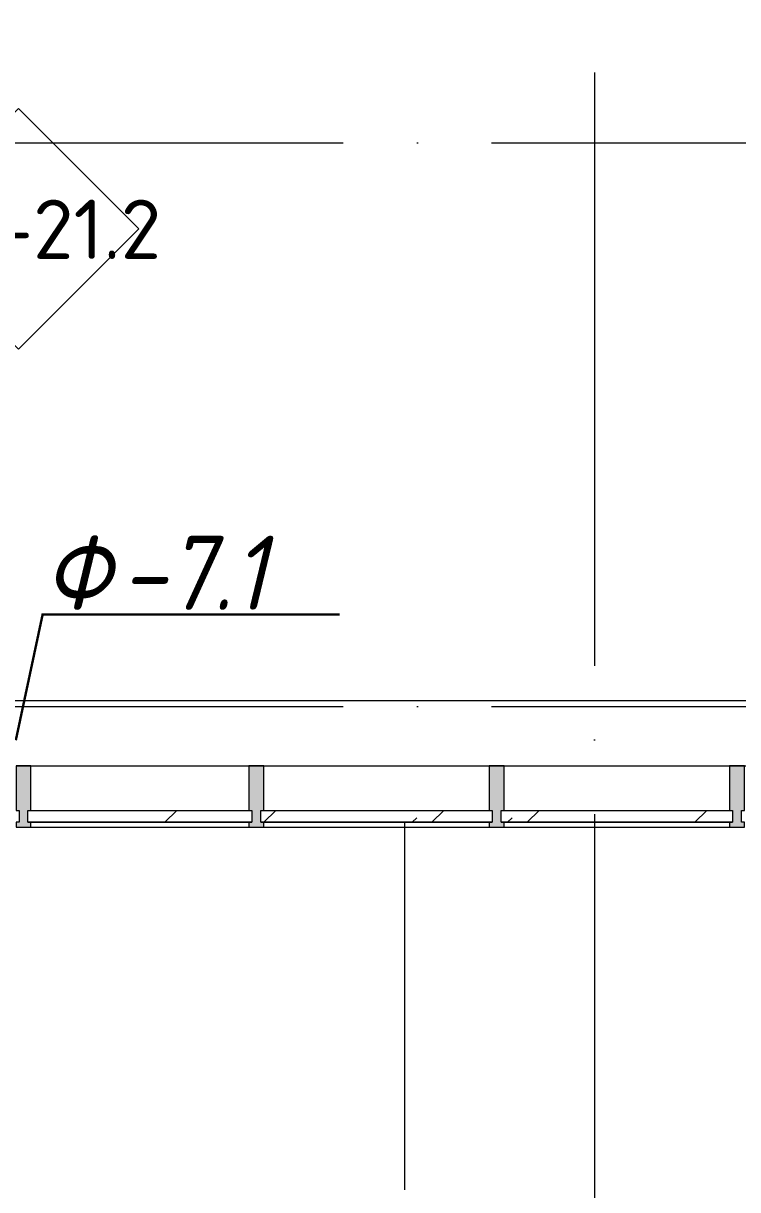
# Model space of a CAD drawing. Header units: millimetres. Extents: x -592259 to 288321, y -552984 to 293768.
# Drawn here: x 88162 to 90570, y 24796 to 28728 of the extents above; entities that cross this region are included whole.
import ezdxf

# ---------------------------------------------------------------- set-up
doc = ezdxf.new("R2010")
doc.units = ezdxf.units.MM
doc.linetypes.add('ADSK_Линия сетки', pattern=[2500, 2000, -250, 0, -250])
for name, color, linetype, lineweight in [('2)Фархверки', 40, 'Continuous', 30), ('A-FLOR-____-OTLN', 250, 'Continuous', 9), ('A-GLAZ-____-MCUT', 250, 'Continuous', 9), ('A-GLAZ-____-OTLN', 250, 'Continuous', 5), ('A-GLAZ-CWMG-MCUT', 250, 'Continuous', 9), ('A-GLAZ-CWMG-OTLN', 250, 'Continuous', 5), ('A-WALL-____-IDEN', 250, 'Continuous', 9), ('S-GRID-____-OTLN', 250, 'Continuous', 9)]:
    doc.layers.add(name, color=color, linetype=linetype, lineweight=lineweight)
doc.styles.add('ISOCPEUR_2', font='isocpeur.ttf', dxfattribs={"height": 160})
doc.styles.add('ISOCPEUR_I', font='isocpeui.ttf', dxfattribs={"width": 0.9, "height": 12.5})

# ---------------------------------------------------------------- blocks, each defined once
blk = doc.blocks.new('Прямоугольный импост - Импост структурный с накладкой - 190мм-21718785-АР1_Маркировочный план 1 этажа С2и3')
at = {"layer": 'A-GLAZ-CWMG-OTLN'}
blk.add_hatch(color=50, dxfattribs=at).paths.add_polyline_path([(-50, 17), (-50, 0), (-40, 0), (-40, -40), (-50, -40.1), (-50, -190), (0, -190), (0, -40), (-10, -40), (-10, 0), (0, 0), (0, 17), (-40, 17)])
at = {"layer": 'A-GLAZ-CWMG-MCUT', "lineweight": 5}
for p, q in [((0, 17), (-50, 17)), ((-50, 17), (-50, 0)), ((-50, 0), (-40, 0)), ((-40, 0), (-40, -40)), ((-10, -40), (-10, 0)), ((-10, 0), (0, 0)), ((0, 0), (0, 17)), ((-40, -40), (-50, -40)), ((-50, -40), (-50, -190)), ((0, -40), (-10, -40)), ((0, -190), (0, -40)), ((-50, -190), (0, -190))]:
    blk.add_line(p, q, dxfattribs=at)
blk = doc.blocks.new('PNS_Панель прямоугольная2 - Нр_Стекло - 40мм-36086606-АР1_Маркировочный план 1 этажа С2и3')
at = {"layer": 'A-GLAZ-____-OTLN'}
h = blk.add_hatch(dxfattribs=at)
h.set_pattern_fill('FP_118', color=256, style=0, pattern_type=2)
h.set_pattern_definition([(45, (-76367.47, -25935), (-282.8427, 282.8427), [200, -600]), (45, (-76567.47, -26035), (-282.8427, 282.8427), [600, -200]), (45, (-76167.47, -26135), (-282.8427, 282.8427), [200, -600])])
h.paths.add_polyline_path([(129.7, 0), (377.5, 0), (377.5, 40), (-377.5, 40), (-377.5, 0), (-367.5, 0)])
at = {"layer": 'A-GLAZ-____-MCUT', "lineweight": 5}
for p, q in [((-367.5, 40), (367.5, 40)), ((367.5, 0), (-367.5, 0))]:
    blk.add_line(p, q, dxfattribs=at)
at = {"layer": 'A-GLAZ-____-OTLN'}
blk.add_line((-377.5, 0), (377.5, 0), dxfattribs=at)
blk = doc.blocks.new('PNS_Панель прямоугольная2 - Нр_Стекло - 40мм-36085574-АР1_Маркировочный план 1 этажа С2и3')
at = {"layer": 'A-GLAZ-____-OTLN'}
h = blk.add_hatch(dxfattribs=at)
h.set_pattern_fill('FP_119', color=256, style=0, pattern_type=2)
h.set_pattern_definition([(45, (-77164.96, -25935), (-282.8427, 282.8427), [200, -600]), (45, (-77364.96, -26035), (-282.8427, 282.8427), [600, -200]), (45, (-76964.96, -26135), (-282.8427, 282.8427), [200, -600])])
h.paths.add_polyline_path([(15.7, 0), (390, 0), (390, 40), (-390, 40), (-390, 0), (-380, 0)])
at = {"layer": 'A-GLAZ-____-MCUT', "lineweight": 5}
for p, q in [((-380, 40), (380, 40)), ((380, 0), (-380, 0))]:
    blk.add_line(p, q, dxfattribs=at)
at = {"layer": 'A-GLAZ-____-OTLN'}
blk.add_line((-390, 0), (390, 0), dxfattribs=at)
blk = doc.blocks.new('PNS_Панель прямоугольная2 - Нр_Стекло - 40мм-V94-АР1_Маркировочный план 1 этажа С2и3')
at = {"layer": 'A-GLAZ-____-OTLN'}
h = blk.add_hatch(dxfattribs=at)
h.set_pattern_fill('FP_120', color=256, style=0, pattern_type=2)
h.set_pattern_definition([(45, (-77974.96, -25935), (-282.8427, 282.8427), [200, -600]), (45, (-78174.96, -26035), (-282.8427, 282.8427), [600, -200]), (45, (-77774.96, -26135), (-282.8427, 282.8427), [200, -600])])
h.paths.add_polyline_path([(-390, 0), (390, 0), (390, 40), (-390, 40)])
at = {"layer": 'A-GLAZ-____-MCUT', "lineweight": 5}
for p, q in [((-380, 40), (380, 40)), ((380, 0), (-380, 0))]:
    blk.add_line(p, q, dxfattribs=at)
at = {"layer": 'A-GLAZ-____-OTLN'}
blk.add_line((-390, 0), (390, 0), dxfattribs=at)
blk = doc.blocks.new('Прямоугольный импост - Импост структурный с накладкой - 190мм-36086501-АР1_Маркировочный план 1 этажа С2и3')
at = {"layer": 'A-GLAZ-CWMG-OTLN'}
for p, q in [((75900, 26225), (76635, 26225)), ((75900, 26018), (76635, 26018))]:
    blk.add_line(p, q, dxfattribs=at)
blk = doc.blocks.new('Прямоугольный импост - Импост структурный с накладкой - 190мм-36086511-АР1_Маркировочный план 1 этажа С2и3')
at = {"layer": 'A-GLAZ-CWMG-OTLN'}
for p, q in [((76685, 26225), (77445, 26225)), ((76685, 26018), (77445, 26018))]:
    blk.add_line(p, q, dxfattribs=at)
blk = doc.blocks.new('Прямоугольный импост - Импост структурный с накладкой - 190мм-21718787-АР1_Маркировочный план 1 этажа С2и3')
at = {"layer": 'A-GLAZ-CWMG-OTLN'}
blk.add_hatch(color=50, dxfattribs=at).paths.add_polyline_path([(25, -40), (25, -190), (-25, -190), (-25, -40), (-15, -40), (-15, 0), (-25, 0), (-25, 17), (25, 17), (25, 0), (15, 0), (15, -40)])
at = {"layer": 'A-GLAZ-CWMG-MCUT', "lineweight": 5}
for p, q in [((-25, 0), (-25, 17)), ((-25, 17), (25, 17)), ((-15, 0), (-25, 0)), ((-15, -40), (-15, 0)), ((25, 0), (15, 0)), ((15, 0), (15, -40)), ((25, 17), (25, 0)), ((-25, -190), (-25, -40)), ((-25, -40), (-15, -40)), ((15, -40), (25, -40)), ((25, -40), (25, -190)), ((25, -190), (-25, -190))]:
    blk.add_line(p, q, dxfattribs=at)
blk = doc.blocks.new('ADSK_Марка_Стена - Экземпляр_ADSK_Позиция-30564885-АР1_Маркировочный план 1 этажа С2и3')
at = {"layer": 'A-WALL-____-IDEN'}
for p, q in [((-0.156, 4.37), (-4.213, 0.312)), ((3.901, 0.312), (-0.156, 4.37)), ((-4.213, 0.312), (-0.156, -3.745)), ((-0.156, -3.745), (3.901, 0.312))]:
    blk.add_line(p, q, dxfattribs=at)

msp = doc.modelspace()

# ---------------------------------------------------------------- linework, layer by layer
at = {"layer": '2)Фархверки'}
for p, q in [((88136.8515, 26311.7273), (88227.5454, 26738.8368)), ((88227.5454, 26735.693), (89227.5454, 26735.693))]:
    msp.add_line(p, q, dxfattribs=at)
at = {"layer": 'A-FLOR-____-OTLN', "color": 18, "lineweight": 5, "true_color": 0x000000}
for p, q in [((88025.4138, 26444.9994), (92177.8919, 26444.9994)), ((88137.8919, 26225.0597), (92187.8919, 26225.0597))]:
    msp.add_line(p, q, dxfattribs=at)
at = {"layer": 'A-WALL-____-IDEN', "color": 18, "true_color": 0x000000}
msp.add_line((89447.5489, 26035), (89447.5489, 24796.25), dxfattribs=at)
at = {"layer": 'S-GRID-____-OTLN', "color": 18, "linetype": 'ADSK_Линия сетки', "true_color": 0x000000}
for p, q in [((90087.9138, 61063.6538), (90087.9138, -2919.5356)), ((77240.3519, 28325), (168626.8279, 28325)), ((77240.3519, 26425), (168626.8279, 26425))]:
    msp.add_line(p, q, dxfattribs=at)

# ---------------------------------------------------------------- block references
at = {"layer": 'A-GLAZ-____-MCUT', "color": 18, "lineweight": 5, "true_color": 0x000000}
for name, p in [('PNS_Панель прямоугольная2 - Нр_Стекло - 40мм-36086606-АР1_Маркировочный план 1 этажа С2и3', (88555.381, 26035)), ('PNS_Панель прямоугольная2 - Нр_Стекло - 40мм-36085574-АР1_Маркировочный план 1 этажа С2и3', (89352.87, 26035)), ('PNS_Панель прямоугольная2 - Нр_Стекло - 40мм-V94-АР1_Маркировочный план 1 этажа С2и3', (90162.87, 26035))]:
    msp.add_blockref(name, p, dxfattribs=at)
at = {"layer": 'A-GLAZ-CWMG-OTLN', "color": 18, "true_color": 0x000000, "rotation": 180}
msp.add_blockref('Прямоугольный импост - Импост структурный с накладкой - 190мм-21718785-АР1_Маркировочный план 1 этажа С2и3', (88137.8919, 26035), dxfattribs=at)
at = {"layer": 'A-GLAZ-CWMG-OTLN', "color": 18, "true_color": 0x000000}
for name, p in [('Прямоугольный импост - Импост структурный с накладкой - 190мм-36086501-АР1_Маркировочный план 1 этажа С2и3', (12287.9138, -0.0006)), ('Прямоугольный импост - Импост структурный с накладкой - 190мм-36086511-АР1_Маркировочный план 1 этажа С2и3', (12287.9138, -0.0006)), ('Прямоугольный импост - Импост структурный с накладкой - 190мм-36086511-АР1_Маркировочный план 1 этажа С2и3', (13097.9138, -0.0006))]:
    msp.add_blockref(name, p, dxfattribs=at)
at = {"layer": 'A-GLAZ-CWMG-OTLN', "color": 18, "true_color": 0x000000, "extrusion": (0, 0, -1), "rotation": 180}
for p in [(-88947.87, 26035), (-89757.87, 26035), (-90567.87, 26035)]:
    msp.add_blockref('Прямоугольный импост - Импост структурный с накладкой - 190мм-21718787-АР1_Маркировочный план 1 этажа С2и3', p, dxfattribs=at)
at = {"layer": 'A-WALL-____-IDEN', "color": 18, "true_color": 0x000000, "xscale": 99.99999999999993, "yscale": 99.99999999999993, "zscale": 99.99999999999993}
msp.add_blockref('ADSK_Марка_Стена - Экземпляр_ADSK_Позиция-30564885-АР1_Маркировочный план 1 этажа С2и3', (88161.2995, 28003.9824), dxfattribs=at)

# ---------------------------------------------------------------- texts
at = {"layer": '2)Фархверки', "char_height": 250, "attachment_point": 1, "style": 'ISOCPEUR_I'}
for s, insert, width in [('\\fISOCPEUR|b0|i1|c204|p34|;Ф', (88231.6472, 27000.8285), 312.658125), ('-7.1', (88489.6159, 27000.8285), 705.485)]:
    msp.add_mtext(s, dxfattribs=dict(at, insert=insert, width=width))
at = {"layer": 'A-WALL-____-IDEN', "color": 18, "true_color": 0x000000, "insert": (88058.779, 28133.6511), "char_height": 200, "width": 505.063125, "attachment_point": 1, "style": 'ISOCPEUR_2'}
msp.add_mtext('-21.2', dxfattribs=at)

doc.saveas('drawing.dxf')
